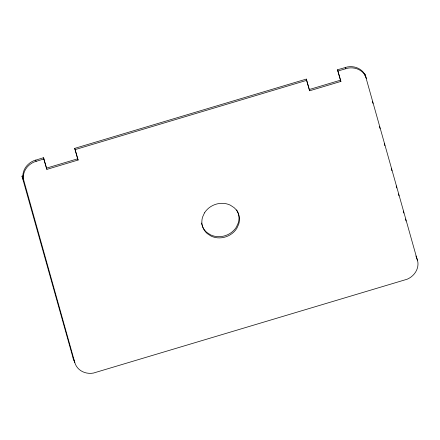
<?xml version="1.0" encoding="UTF-8"?>
<svg xmlns="http://www.w3.org/2000/svg" width="440" height="440" viewBox="0 0 440 440"><rect width="100%" height="100%" fill="white"/><g stroke="black" fill="none" stroke-linecap="round" stroke-linejoin="round"><path stroke-width="0.66" d="M23.117 175.896L22 176.193L73.035 357.836L75.504 364.502A17.32 15.488 -20.5 0 0 93.396 373.076L407.215 279.202A17.32 15.488 -20.5 0 0 417.885 262.086L365.349 75.499A17.32 15.488 -20.5 0 0 347.463 66.924L337.524 69.762L340.912 81.417L309.683 90.755L306.3 79.107L74.734 148.374L78.117 160.023L46.893 169.367L43.505 157.713L33.638 160.798A17.32 15.488 -20.5 0 0 22.968 177.914L23.359 179.823M43.962 158.923L34.089 162.008A17.32 15.488 -20.5 0 0 23.425 179.124L74.844 362.675M75.185 149.584L306.752 80.317M337.975 70.972L347.914 68.134A17.32 15.488 -20.5 0 1 365.8 76.709M43.505 157.713L46.442 168.157L77.666 158.812L78.117 160.023M306.3 79.107L309.232 89.546L340.461 80.207L340.912 81.417M366.465 78.535L364.65 73.695L365.58 76.995M345.351 67.419L345.807 68.635M415.916 255.943L417.5 260.178M309.232 89.546L309.683 90.755M46.442 168.157L46.893 169.367M35.679 160.055L36.13 161.266M22 176.193L23.809 181.032M73.035 357.836L73.695 359.661A17.32 15.488 -20.5 0 0 74.657 361.449M372.449 101.437L373.005 103.417M379.5 126.533L380.056 128.519M384.324 143.71L384.879 145.69M391.375 168.806L391.93 170.791M396.204 185.983L396.759 187.963M398.425 193.908L398.986 195.888M403.255 211.079L403.81 213.065M405.482 219.005L406.038 220.99M337.524 69.762L340.461 80.207M74.734 148.374L77.666 158.812M236.627 209.88A19.047 17.034 -20.5 0 1 238.299 222.877L236.357 227.139A19.047 17.034 -20.5 0 1 210.562 234.856L206.712 232.326A19.047 17.034 -20.5 0 1 202.147 225.456M201.965 224.851A19.047 17.034 -20.5 0 1 201.564 222.981M204.496 212.861L202.554 217.124A19.047 17.034 -20.5 0 0 207.163 233.536L211.019 236.066A19.047 17.034 -20.5 0 0 236.808 228.349L238.755 224.087A19.047 17.034 -20.5 0 0 234.141 207.674L230.291 205.145A19.047 17.034 -20.5 0 0 204.496 212.861"/></g></svg>
